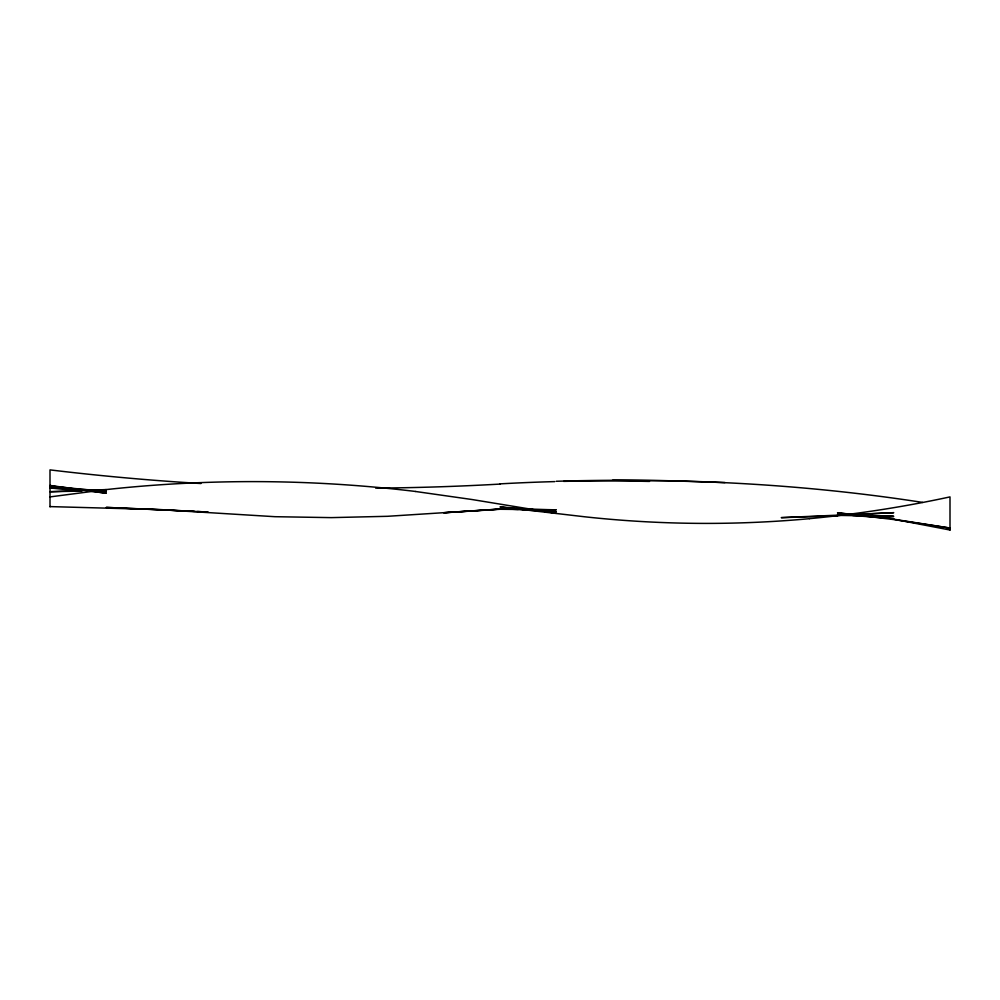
<?xml version="1.0" encoding="UTF-8"?>
<svg xmlns="http://www.w3.org/2000/svg" width="1000" height="1000" viewBox="0 0 1000 1000"><rect width="100%" height="100%" fill="white"/><g stroke="black" fill="none" stroke-linecap="round" stroke-linejoin="round"><path stroke-width="1.5" d="M50 496.9L106.25 489.588A1350.05 1350.05 0 0 1 415.625 491.475M809.375 518.663C856.637 514.237 903.6 506.925 950 496.9L950 530.112M837.5 515.825L781.25 517.65L893.75 512.675L860.3 514.275M855.738 514.5L837.5 515.375L893.75 516.3L870.95 515.513M106.25 489.588L50 491.725L81.925 491.037M556.25 481.275C678.675 477.7 801.55 483.612 922.638 502.413M612.5 480.225L668.75 480.75L725 482.575M518.237 509.45L500 509.275L443.75 512.762L500 509.075L387.5 516.3L331.25 517.625L275 516.7L162.5 509.787L106.25 507.413L194.425 511.337M522.8 509.5L556.25 509.837L525.85 509.15M522.8 509.075L500 508.55L556.25 511.712L525.85 509.125M50 506.6L162.5 509.675M848.138 514.738L837.5 514.375L848.138 515.175M162.5 509.787L208.113 512.075L197.463 511.5M71.287 489.462L50 488.088L106.25 490.513L91.05 490.838L106.25 491.725L50 485.988L77.362 489.513M81.925 490.15L88.012 490.55M852.7 515.513L893.75 518.587L872.463 516.413M522.8 508.862L500 506.925L584.375 516.75A1124.675 1124.675 0 0 0 809.375 518.688M854.225 514.538L837.5 512.812L851.188 514.462M863.35 515.475L866.388 515.788M860.3 515.55L893.75 519.562L950 528.062L893.75 519.212L950 530.013M91.05 491.275L106.25 493.225L91.05 491.125M415.625 491.5L471.875 499.5L556.25 513.337M50 485.438L78.888 489.438M83.45 490.075L86.487 490.487M50 506.838L50 469.888A2550.025 2550.025 0 0 0 200.987 483.525M500 484.087A2550.025 2550.025 0 0 1 375.662 488.113M499.988 483.875A1877.075 1877.075 0 0 1 554.763 481.6M563.65 481.375A1877.075 1877.075 0 0 1 649.513 481.425"/></g></svg>
